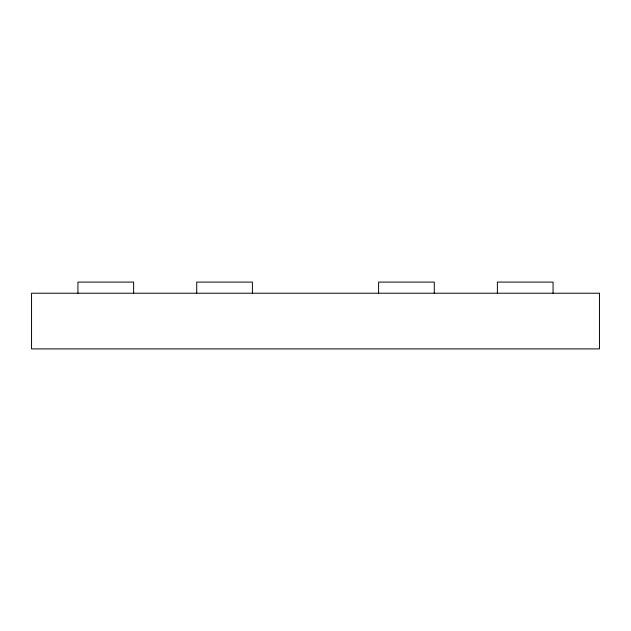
<?xml version="1.0" encoding="UTF-8"?>
<svg xmlns="http://www.w3.org/2000/svg" width="631" height="631" viewBox="0 0 631 631"><rect width="100%" height="100%" fill="white"/><g stroke="black" fill="none" stroke-linecap="round" stroke-linejoin="round"><path stroke-width="0.95" d="M553.056 293.226L553.056 282.096L497.378 282.096L497.378 293.226M434.278 293.226L434.278 282.096L378.6 282.096L378.6 293.226M252.4 293.226L252.4 282.096L196.722 282.096L196.722 293.226M133.622 293.226L133.622 282.096L77.944 282.096L77.944 293.226M599.45 293.226L31.55 293.226L31.55 348.904L599.45 348.904L599.45 293.226"/></g></svg>
